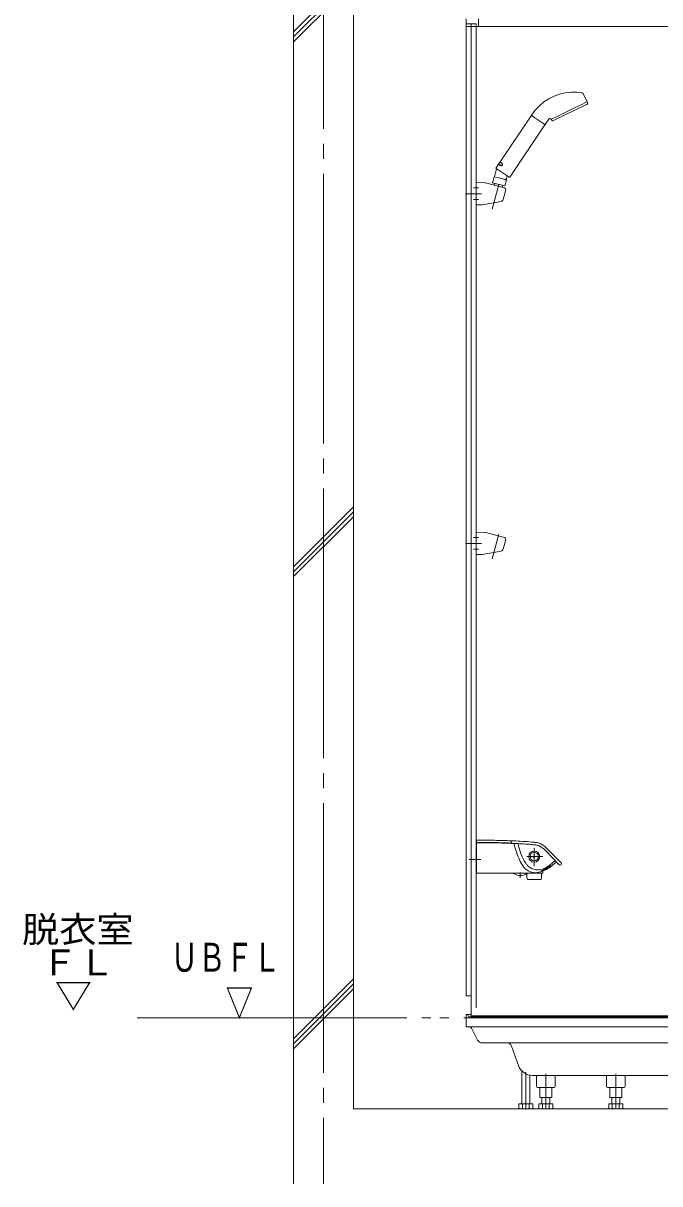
# Model space of a CAD drawing. Units: millimetres on the paper. Extents: x -305 to 305, y -152 to 152.
# Drawn here: x -159.7 to -117.3, y 20 to 97.5 of the extents above; entities that cross this region are included whole.
import ezdxf
from ezdxf.enums import TextEntityAlignment as Align

# ---------------------------------------------------------------- set-up
doc = ezdxf.new("R2010")
doc.units = ezdxf.units.MM
for name, pattern in [('DASHED2', [3, 2, -1]), ('LONG_CHAIN', [21, 18, -1, 1, -1]), ('LONG_DOUBLE_CHAIN', [21.8, 18, -1, 0.6, -0.6, 0.6, -1])]:
    doc.linetypes.add(name, pattern=pattern)
doc.layers.add('0-1_VIEW0001', color=7, linetype='DASHED2', lineweight=9)
doc.styles.add('ＭＳ ゴシック', font='')
doc.styles.get('ＭＳ ゴシック').set_extended_font_data('MS Gothic')

msp = doc.modelspace()

# ---------------------------------------------------------------- linework, layer by layer
at = {"layer": '0-1_VIEW0001', "linetype": 'Continuous'}
for p, q in [((-141.686, 108.425), (-141.686, 20.025)), ((-137.686, 108.425), (-137.686, 25.025)), ((-141.684, 96.9), (-137.684, 100.9)), ((-141.684, 96.567), (-137.684, 100.567)), ((-141.684, 96.234), (-137.684, 100.234)), ((-130.185, 97.758), (-130.185, 97.258)), ((-130.185, 32.558), (-130.185, 97.758)), ((-129.351, 97.758), (-129.351, 97.258)), ((-129.518, 97.425), (-130.185, 97.425)), ((-130.185, 97.258), (-82.185, 97.258)), ((-129.851, 31.225), (-129.851, 97.425)), ((-129.518, 44.625), (-129.518, 97.425)), ((-128.897, 86.82), (-129.518, 86.842)), ((-129.518, 85.341), (-129.518, 86.842)), ((-127.61, 86.477), (-128.883, 86.818)), ((-127.715, 85.699), (-127.54, 86.355)), ((-129.11, 85.355), (-129.518, 85.341)), ((-127.847, 85.578), (-129.11, 85.355)), ((-141.684, 61.203), (-137.684, 65.203)), ((-141.684, 60.87), (-137.684, 64.87)), ((-141.684, 60.537), (-137.684, 64.537)), ((-129.518, 62.007), (-129.518, 63.509)), ((-128.897, 63.487), (-129.518, 63.509)), ((-127.61, 63.144), (-128.883, 63.485)), ((-127.715, 62.366), (-127.54, 63.021)), ((-129.11, 62.022), (-129.518, 62.007)), ((-127.847, 62.245), (-129.11, 62.022)), ((-129.518, 31.758), (-129.518, 44.625)), ((-141.683, 29.691), (-137.683, 33.691)), ((-141.683, 29.358), (-137.683, 33.358)), ((-141.683, 29.024), (-137.683, 33.024)), ((-129.851, 32.558), (-130.185, 32.558)), ((-129.851, 31.225), (-82.518, 31.225)), ((-78.851, 25.025), (-137.686, 25.025))]:
    msp.add_line(p, q, dxfattribs=at)
at = {"layer": '0-1_VIEW0001', "linetype": 'LONG_CHAIN'}
for p, q in [((-139.685, 108.425), (-139.685, 20.025)), ((-130.219, 86.091), (-129.153, 86.091)), ((-129.351, 86.475), (-129.685, 86.475)), ((-128.449, 85.061), (-128.006, 86.713)), ((-129.351, 85.708), (-129.685, 85.708)), ((-130.219, 62.758), (-129.153, 62.758)), ((-129.351, 63.141), (-129.685, 63.141)), ((-128.449, 61.728), (-128.006, 63.38)), ((-129.351, 62.375), (-129.685, 62.375))]:
    msp.add_line(p, q, dxfattribs=at)
at = {"layer": '0-1_VIEW0001', "color": 4, "linetype": 'Continuous'}
for p, q in [((-122.402, 92.794), (-122.113, 92.239)), ((-122.099, 92.208), (-122.071, 92.145)), ((-125.763, 91.399), (-125.814, 91.323)), ((-122.183, 92.02), (-124.294, 90.99)), ((-127.913, 88.211), (-125.832, 91.295)), ((-124.921, 90.68), (-127.269, 87.198)), ((-124.902, 90.708), (-124.666, 91.058)), ((-124.462, 90.979), (-124.494, 91.04)), ((-128.143, 87.748), (-128.284, 87.22)), ((-128.181, 87.813), (-128.021, 88.051)), ((-127.315, 87.189), (-128.172, 87.767)), ((-128.013, 88.062), (-127.92, 88.2)), ((-127.902, 87.987), (-128.013, 88.062)), ((-127.898, 87.977), (-128.012, 88.053)), ((-127.966, 88.022), (-127.963, 88.028)), ((-127.809, 88.125), (-127.92, 88.2)), ((-127.911, 88.202), (-127.798, 88.126)), ((-127.869, 88.166), (-127.866, 88.172)), ((-127.778, 87.975), (-127.777, 87.976)), ((-127.778, 87.975), (-127.778, 87.975)), ((-128.308, 87.227), (-128.417, 86.822)), ((-128.417, 86.822), (-127.595, 86.606)), ((-127.898, 87.117), (-128.308, 87.227)), ((-128.264, 86.781), (-128.296, 86.661)), ((-127.544, 87.022), (-127.579, 87.031)), ((-127.544, 87.022), (-127.49, 87.094)), ((-127.441, 87.274), (-127.49, 87.094)), ((-127.748, 86.646), (-127.781, 86.523))]:
    msp.add_line(p, q, dxfattribs=at)
at = {"layer": '0-1_VIEW0001', "color": 4, "linetype": 'LONG_CHAIN'}
msp.add_line((-128.006, 86.712), (-128.041, 86.583), dxfattribs=at)
at = {"layer": '0-1_VIEW0001', "color": 5, "linetype": 'Continuous'}
for p, q in [((-129.518, 40.841), (-129.518, 42.825)), ((-129.501, 42.841), (-129.485, 42.841)), ((-129.486, 42.805), (-129.484, 42.925)), ((-129.486, 42.805), (-129.452, 42.805)), ((-129.485, 42.766), (-129.485, 40.775)), ((-129.461, 42.786), (-129.466, 42.786)), ((-129.45, 42.786), (-129.461, 42.786)), ((-126.861, 42.73), (-127.091, 42.741)), ((-126.989, 42.736), (-126.958, 42.612)), ((-126.728, 42.724), (-126.684, 42.566)), ((-124.864, 42.235), (-125.027, 42.388)), ((-124.764, 42.371), (-124.929, 42.524)), ((-123.962, 41.317), (-124.864, 42.235)), ((-123.841, 41.432), (-124.764, 42.371)), ((-124.756, 41.113), (-124.703, 41.142)), ((-124.703, 41.142), (-124.612, 41.193)), ((-124.536, 41.231), (-124.53, 41.234)), ((-124.517, 41.228), (-124.528, 41.216)), ((-129.501, 40.825), (-129.485, 40.825)), ((-129.451, 40.741), (-125.1, 40.741)), ((-126.662, 40.594), (-126.468, 40.594)), ((-126.118, 40.73), (-126.118, 40.422)), ((-126.117, 40.416), (-126.088, 40.33)), ((-125.197, 40.319), (-126.073, 40.319)), ((-125.181, 40.33), (-125.152, 40.416)), ((-125.16, 40.897), (-125.141, 40.908)), ((-125.151, 40.422), (-125.151, 40.741)), ((-125.129, 40.887), (-125.15, 40.881)), ((-125.141, 40.908), (-125.116, 40.922)), ((-125.06, 40.9), (-125.066, 40.773)), ((-125.004, 40.925), (-124.826, 41.004)), ((-130.185, 31.325), (-129.851, 31.325)), ((-130.17, 30.491), (-130.185, 31.325)), ((-130.051, 31.292), (-130.05, 31.256)), ((-129.953, 31.158), (-82.419, 31.158)), ((-129.837, 30.491), (-130.17, 30.491)), ((-106.193, 30.491), (-129.837, 30.491)), ((-129.787, 30.362), (-129.41, 29.609)), ((-106.193, 29.425), (-129.112, 29.425)), ((-127.146, 29.203), (-126.693, 27.924)), ((-126.46, 27.553), (-126.46, 25.358)), ((-125.926, 27.258), (-125.926, 25.358)), ((-125.742, 27.258), (-86.635, 27.258)), ((-125.48, 26.523), (-125.492, 27.204)), ((-124.228, 27.204), (-124.239, 26.523)), ((-120.813, 26.523), (-120.825, 27.204)), ((-119.561, 27.204), (-119.573, 26.523)), ((-125.413, 26.458), (-124.306, 26.458)), ((-125.26, 25.791), (-125.26, 26.458)), ((-124.46, 25.791), (-124.46, 26.458)), ((-120.747, 26.458), (-119.639, 26.458)), ((-119.793, 25.791), (-119.793, 26.458)), ((-124.46, 25.791), (-125.26, 25.791)), ((-125.13, 25.791), (-125.13, 25.358)), ((-124.596, 25.791), (-124.596, 25.358)), ((-120.463, 25.791), (-120.463, 25.358)), ((-119.93, 25.791), (-119.93, 25.358)), ((-125.731, 25.358), (-126.655, 25.358)), ((-126.655, 25.358), (-126.655, 25.07)), ((-126.655, 25.07), (-126.576, 25.025)), ((-125.806, 25.025), (-126.573, 25.025)), ((-126.424, 25.358), (-126.424, 25.07)), ((-125.962, 25.358), (-125.962, 25.07)), ((-125.81, 25.025), (-125.731, 25.07)), ((-125.731, 25.358), (-125.731, 25.07)), ((-124.401, 25.358), (-125.325, 25.358)), ((-125.325, 25.358), (-125.325, 25.07)), ((-125.325, 25.07), (-125.246, 25.025)), ((-124.476, 25.025), (-125.243, 25.025)), ((-125.094, 25.358), (-125.094, 25.07)), ((-124.632, 25.358), (-124.632, 25.07)), ((-124.48, 25.025), (-124.401, 25.07)), ((-124.401, 25.358), (-124.401, 25.07)), ((-119.734, 25.358), (-120.658, 25.358)), ((-120.658, 25.358), (-120.658, 25.07)), ((-120.658, 25.07), (-120.58, 25.025)), ((-119.81, 25.025), (-120.576, 25.025)), ((-120.427, 25.358), (-120.427, 25.07)), ((-119.965, 25.358), (-119.965, 25.07)), ((-119.813, 25.025), (-119.734, 25.07)), ((-119.734, 25.358), (-119.734, 25.07))]:
    msp.add_line(p, q, dxfattribs=at)
at = {"layer": '0-1_VIEW0001', "color": 5, "linetype": 'LONG_CHAIN'}
for p, q in [((-126.138, 41.858), (-125.054, 41.858)), ((-125.635, 42.423), (-125.635, 41.211)), ((-129.206, 41.658), (-129.966, 41.658)), ((-126.565, 40.446), (-126.565, 40.794)), ((-126.193, 24.988), (-126.193, 27.48)), ((-124.86, 25.025), (-124.86, 27.372)), ((-120.193, 25.025), (-120.193, 27.372))]:
    msp.add_line(p, q, dxfattribs=at)
at = {"layer": '0-1_VIEW0001', "linetype": 'LONG_DOUBLE_CHAIN'}
msp.add_line((-152.123, 31.091), (-69.851, 31.091), dxfattribs=at)
at = {"layer": '0-1_VIEW0001', "color": 4, "linetype": 'Continuous'}
for points in [[(-122.437, 92.82), (-122.802, 92.862), (-123.179, 92.863), (-123.561, 92.82), (-123.94, 92.732), (-124.31, 92.599), (-124.661, 92.424), (-124.986, 92.211), (-125.281, 91.964), (-125.541, 91.691), (-125.763, 91.399)], [(-122.402, 92.794), (-122.405, 92.798), (-122.407, 92.802), (-122.41, 92.805), (-122.413, 92.808), (-122.417, 92.811), (-122.421, 92.813), (-122.425, 92.815), (-122.429, 92.817), (-122.433, 92.819), (-122.437, 92.82)], [(-125.807, 91.298), (-125.801, 91.294), (-125.798, 91.293), (-125.796, 91.291), (-125.79, 91.287), (-125.776, 91.277), (-125.757, 91.265), (-125.746, 91.257), (-125.743, 91.255), (-125.741, 91.254), (-125.735, 91.249), (-125.709, 91.232), (-125.68, 91.212), (-125.648, 91.191), (-125.639, 91.185), (-125.63, 91.179), (-125.613, 91.167), (-125.575, 91.142), (-125.536, 91.116), (-125.516, 91.102), (-125.511, 91.099), (-125.506, 91.095), (-125.495, 91.088), (-125.453, 91.06), (-125.411, 91.031), (-125.367, 91.002), (-125.324, 90.972), (-125.281, 90.943), (-125.27, 90.936), (-125.259, 90.929), (-125.238, 90.915), (-125.198, 90.887), (-125.159, 90.861), (-125.14, 90.848), (-125.135, 90.845), (-125.13, 90.842), (-125.121, 90.836), (-125.086, 90.812), (-125.054, 90.791), (-125.025, 90.771)], [(-125.025, 90.771), (-125.018, 90.766), (-125.012, 90.762), (-124.999, 90.754), (-124.977, 90.739), (-124.959, 90.726), (-124.951, 90.721), (-124.949, 90.72), (-124.947, 90.718), (-124.944, 90.716), (-124.933, 90.709), (-124.927, 90.705), (-124.925, 90.703)], [(-124.507, 91.067), (-124.52, 91.079), (-124.535, 91.09), (-124.552, 91.097), (-124.57, 91.101), (-124.589, 91.101), (-124.607, 91.099), (-124.624, 91.093), (-124.64, 91.084), (-124.654, 91.072), (-124.666, 91.058)], [(-127.902, 87.987), (-127.899, 87.985), (-127.896, 87.984), (-127.893, 87.982), (-127.89, 87.981), (-127.887, 87.979), (-127.884, 87.978), (-127.88, 87.977), (-127.877, 87.976), (-127.867, 87.975), (-127.865, 87.974), (-127.863, 87.974), (-127.861, 87.974), (-127.859, 87.974), (-127.858, 87.974), (-127.856, 87.973), (-127.854, 87.973), (-127.852, 87.973), (-127.849, 87.973), (-127.847, 87.974), (-127.845, 87.974), (-127.843, 87.974), (-127.841, 87.974), (-127.839, 87.974), (-127.837, 87.974), (-127.836, 87.975), (-127.835, 87.975), (-127.834, 87.975), (-127.833, 87.975), (-127.832, 87.975), (-127.831, 87.975), (-127.829, 87.976), (-127.828, 87.976), (-127.826, 87.976), (-127.824, 87.977), (-127.822, 87.978), (-127.82, 87.978), (-127.818, 87.979), (-127.815, 87.98), (-127.813, 87.98)], [(-127.837, 87.96), (-127.839, 87.96), (-127.84, 87.96), (-127.842, 87.96), (-127.844, 87.96), (-127.846, 87.961), (-127.848, 87.961), (-127.85, 87.961), (-127.852, 87.961), (-127.854, 87.961), (-127.856, 87.962), (-127.858, 87.962), (-127.859, 87.962), (-127.861, 87.962), (-127.863, 87.963), (-127.865, 87.963), (-127.866, 87.963), (-127.868, 87.964), (-127.87, 87.964), (-127.871, 87.965), (-127.873, 87.965), (-127.875, 87.966), (-127.876, 87.966), (-127.878, 87.966), (-127.879, 87.967), (-127.881, 87.967), (-127.882, 87.968), (-127.884, 87.969), (-127.885, 87.969), (-127.886, 87.97), (-127.888, 87.97), (-127.889, 87.971)], [(-127.778, 87.975), (-127.78, 87.974), (-127.781, 87.973), (-127.782, 87.973), (-127.783, 87.972), (-127.784, 87.971), (-127.785, 87.971), (-127.787, 87.97), (-127.788, 87.97), (-127.789, 87.969), (-127.79, 87.969), (-127.792, 87.968), (-127.793, 87.968), (-127.795, 87.967), (-127.796, 87.967), (-127.797, 87.966), (-127.799, 87.966), (-127.8, 87.965), (-127.802, 87.965), (-127.803, 87.964), (-127.804, 87.964), (-127.806, 87.964), (-127.808, 87.963), (-127.809, 87.963), (-127.811, 87.963), (-127.813, 87.962), (-127.814, 87.962), (-127.816, 87.962), (-127.818, 87.961), (-127.819, 87.961), (-127.821, 87.961), (-127.823, 87.961), (-127.825, 87.961), (-127.826, 87.961), (-127.828, 87.96), (-127.83, 87.96), (-127.832, 87.96), (-127.833, 87.96), (-127.835, 87.96), (-127.837, 87.96)], [(-127.813, 87.98), (-127.811, 87.981), (-127.806, 87.984), (-127.805, 87.984), (-127.804, 87.985), (-127.803, 87.986), (-127.8, 87.987), (-127.798, 87.988), (-127.796, 87.99), (-127.794, 87.991), (-127.79, 87.995), (-127.789, 87.996), (-127.788, 87.997), (-127.787, 87.998), (-127.785, 88), (-127.784, 88.002), (-127.782, 88.004), (-127.781, 88.006), (-127.777, 88.011), (-127.777, 88.012), (-127.776, 88.013), (-127.776, 88.015), (-127.775, 88.016), (-127.775, 88.017), (-127.774, 88.018), (-127.774, 88.019), (-127.772, 88.026), (-127.771, 88.029), (-127.771, 88.031), (-127.77, 88.033), (-127.77, 88.036), (-127.77, 88.038), (-127.77, 88.041), (-127.769, 88.043), (-127.769, 88.045), (-127.769, 88.048), (-127.77, 88.05), (-127.77, 88.052), (-127.77, 88.054), (-127.77, 88.057)], [(-127.77, 88.057), (-127.77, 88.059), (-127.771, 88.061), (-127.771, 88.062), (-127.771, 88.063), (-127.771, 88.064), (-127.772, 88.065), (-127.772, 88.067), (-127.772, 88.068), (-127.772, 88.069), (-127.773, 88.07), (-127.773, 88.072), (-127.774, 88.074), (-127.774, 88.076), (-127.775, 88.078), (-127.776, 88.08), (-127.776, 88.082), (-127.777, 88.084), (-127.778, 88.085), (-127.779, 88.087), (-127.78, 88.089), (-127.78, 88.091), (-127.781, 88.093), (-127.782, 88.094), (-127.783, 88.096), (-127.784, 88.098), (-127.785, 88.099), (-127.791, 88.109), (-127.794, 88.111), (-127.796, 88.114), (-127.798, 88.117), (-127.801, 88.119), (-127.803, 88.121), (-127.806, 88.123), (-127.809, 88.125)], [(-127.792, 88.122), (-127.79, 88.121), (-127.789, 88.12), (-127.788, 88.118), (-127.787, 88.117), (-127.786, 88.116), (-127.785, 88.115), (-127.784, 88.114), (-127.782, 88.113), (-127.781, 88.111), (-127.78, 88.11), (-127.779, 88.109), (-127.778, 88.107), (-127.777, 88.106), (-127.776, 88.104), (-127.775, 88.103), (-127.774, 88.101), (-127.773, 88.1), (-127.772, 88.098), (-127.771, 88.097), (-127.77, 88.095), (-127.769, 88.094), (-127.768, 88.092), (-127.767, 88.091), (-127.766, 88.089), (-127.765, 88.088), (-127.765, 88.086), (-127.764, 88.084), (-127.763, 88.083), (-127.762, 88.081), (-127.761, 88.079), (-127.761, 88.078), (-127.76, 88.076), (-127.759, 88.075), (-127.759, 88.073), (-127.758, 88.072), (-127.758, 88.07), (-127.757, 88.068), (-127.756, 88.067), (-127.756, 88.065)], [(-127.754, 88.008), (-127.754, 88.007), (-127.754, 88.006), (-127.755, 88.005), (-127.755, 88.004), (-127.756, 88.003), (-127.756, 88.002), (-127.757, 88.001), (-127.758, 88), (-127.758, 87.999), (-127.759, 87.998), (-127.759, 87.997), (-127.76, 87.996), (-127.761, 87.994), (-127.762, 87.993), (-127.762, 87.992), (-127.763, 87.991), (-127.764, 87.99), (-127.765, 87.989), (-127.766, 87.988), (-127.767, 87.987)], [(-127.756, 88.065), (-127.755, 88.063), (-127.755, 88.062), (-127.754, 88.06), (-127.754, 88.059), (-127.754, 88.057), (-127.753, 88.056), (-127.753, 88.054), (-127.752, 88.052), (-127.752, 88.051), (-127.752, 88.049), (-127.752, 88.048), (-127.751, 88.046), (-127.751, 88.045), (-127.751, 88.043), (-127.751, 88.042), (-127.751, 88.04), (-127.75, 88.039), (-127.75, 88.038), (-127.75, 88.036), (-127.75, 88.035), (-127.75, 88.033), (-127.75, 88.032), (-127.75, 88.03), (-127.75, 88.029), (-127.75, 88.028), (-127.75, 88.026), (-127.75, 88.025), (-127.75, 88.024), (-127.75, 88.022), (-127.75, 88.021), (-127.751, 88.02)], [(-127.898, 87.117), (-127.487, 87.007), (-127.595, 86.606)]]:
    msp.add_lwpolyline(points, dxfattribs=at)
msp.add_lwpolyline([(-124.487, 91.062), (-124.397, 91.106), (-124.14, 91.231), (-123.757, 91.419), (-123.304, 91.639), (-122.851, 91.86), (-122.468, 92.047), (-122.211, 92.172), (-122.121, 92.216), (-122.211, 92.172), (-122.468, 92.047), (-122.851, 91.86), (-123.304, 91.639), (-123.757, 91.419), (-124.14, 91.231), (-124.397, 91.106)], close=True, dxfattribs=at)
at = {"layer": '0-1_VIEW0001', "color": 5, "linetype": 'Continuous'}
for points in [[(-125.03, 40.966), (-124.98, 40.992), (-124.925, 41.021), (-124.869, 41.051), (-124.813, 41.082)], [(-124.757, 41.113), (-124.762, 41.11), (-124.768, 41.107), (-124.773, 41.103), (-124.779, 41.1), (-124.784, 41.097), (-124.79, 41.094), (-124.796, 41.091), (-124.801, 41.088), (-124.807, 41.085), (-124.813, 41.082)], [(-125.168, 40.881), (-125.17, 40.883), (-125.171, 40.884)], [(-125.116, 40.921), (-125.044, 40.958), (-125.03, 40.966)], [(-119.793, 25.791), (-120.593, 25.791), (-120.593, 26.458)]]:
    msp.add_lwpolyline(points, dxfattribs=at)
for radius in [0.368, 0.28, 0.05]:
    msp.add_circle((-125.635, 41.858), radius, dxfattribs=at)
at = {"layer": '0-1_VIEW0001', "color": 4, "linetype": 'Continuous'}
for centre, radius, start, end in [((-122.128, 92.231), 0.0167, 296, 27.47312), ((-122.114, 92.201), 0.0167, 24, 116), ((-122.19, 92.035), 0.0167, 296, 303.69134), ((-126.859, 99.039), 8.434, 303.69134, 304.45141), ((-122.116, 92.125), 0.05, 304.45141, 24), ((-125.819, 91.286), 0.0167, 56, 146), ((-125.8, 91.314), 0.0167, 146, 236), ((-124.916, 90.717), 0.0167, 236, 326), ((-124.934, 90.69), 0.0167, 326, 56), ((-124.494, 91.077), 0.0167, 220.21705, 296), ((-124.48, 91.047), 0.0167, 116, 208), ((-124.418, 91.003), 0.05, 208, 287.54859), ((-126.946, 98.997), 8.434, 287.54859, 288.30866), ((-124.302, 91.005), 0.0167, 288.30866, 296), ((-128.153, 87.795), 0.0333, 146, 236), ((-128.015, 88.047), 0.0067, 56, 146), ((-127.907, 88.208), 0.0067, 146, 236), ((-127.297, 87.217), 0.0333, 236, 326)]:
    msp.add_arc(centre, radius, start, end, dxfattribs=at)
at = {"layer": '0-1_VIEW0001', "linetype": 'Continuous'}
for centre, radius, start, end in [((-128.899, 86.754), 0.0667, 75, 88), ((-127.636, 86.381), 0.1, 345, 75), ((-127.876, 85.742), 0.167, 280, 344.99999), ((-128.899, 63.42), 0.0667, 75, 88), ((-127.636, 63.047), 0.1, 345, 75), ((-127.876, 62.409), 0.167, 280, 344.99999)]:
    msp.add_arc(centre, radius, start, end, dxfattribs=at)
at = {"layer": '0-1_VIEW0001', "color": 5, "linetype": 'Continuous'}
for centre, radius, start, end in [((-129.501, 42.825), 0.0167, 90, 180), ((-129.468, 42.766), 0.0167, 148.71535, 180), ((-129.45, 42.925), 0.0333, 89.96163, 179), ((-129.466, 42.77), 0.0167, 89.98324, 162.66866), ((-129.116, 16.14), 26.667, 88.87557, 90.72321), ((-129.12, 16.293), 26.667, 87.89808, 90.71036), ((-129.347, 9.453), 33.333, 88.76402, 90.17688), ((-128.933, 9.447), 33.333, 88.06583, 89.47615), ((-128.909, 9.47), 33.333, 86.95102, 89.45547), ((-128.476, 16.277), 26.667, 86.8701, 89.2805), ((-128.613, 9.437), 33.333, 87.2057, 88.61603), ((-127.088, 42.824), 0.0833, 88.76761, 267.8813), ((-128.007, 16.256), 26.667, 85.25247, 87.87857), ((-123.067, 43.536), 4, 193.35516, 200.88063), ((-127.991, 16.087), 26.667, 85.41039, 87.57067), ((-128.324, 16.116), 26.667, 83.97302, 84.69267), ((-128.417, 16.293), 26.667, 83.85757, 84.36795), ((-125.64, 41.81), 1, 62.96372, 85.65954), ((-125.692, 41.65), 1, 67.50235, 80.31011), ((-125.808, 41.522), 1.333, 48.76789, 62.15763), ((-123.002, 43.352), 4, 198.09509, 212.31894), ((-122.799, 43.519), 4, 193.77319, 211.13363), ((-125.7, 41.653), 1, 62.8919, 67.03947), ((-125.905, 41.385), 1.333, 48.81688, 60.29687), ((-124.299, 42.879), 2.667, 218.63323, 222.63434), ((-124.486, 43.063), 2.667, 228.28554, 231.84777), ((-124.002, 42.927), 2.667, 213.62268, 217.6238), ((-124.173, 43.127), 2.667, 223.275, 227.22808), ((-125.382, 41.978), 1.008, 233.32708, 287.3717), ((-125.267, 41.657), 0.668, 286.2383, 302.31616), ((-126.167, 43.445), 2.667, 298.12937, 316.38617), ((-126.083, 43.356), 2.667, 298.11422, 316.38617), ((-126.137, 43.342), 2.667, 300.06826, 307.12887), ((-123.364, 38.836), 2.667, 116.07832, 117.90792), ((-124.516, 41.204), 0.0333, 97.52623, 115.18826), ((-124.52, 41.232), 0.005, 309.57744, 95.49481), ((-123.901, 41.374), 0.0833, 221.79352, 43.92469), ((-129.501, 40.841), 0.0167, 180, 270), ((-129.451, 40.775), 0.0333, 180, 270), ((-127.049, 40.675), 0.0667, 54.85931, 90), ((-126.565, 41.363), 0.775, 234.85931, 262.805), ((-126.565, 41.363), 0.775, 277.20337, 305.14069), ((-125.556, 41.792), 1.008, 235.02586, 290.59689), ((-126.08, 40.675), 0.0667, 90, 125.14069), ((-126.101, 40.422), 0.0167, 180, 198.43495), ((-126.073, 40.336), 0.0167, 198.43495, 270), ((-125.636, 41.409), 0.668, 270, 284.94828), ((-126.111, 43.351), 2.667, 284.07823, 294.52112), ((-125.197, 40.336), 0.0167, 270, 341.56505), ((-125.155, 40.884), 0.0167, 163.32231, 178.21462), ((-125.123, 40.842), 0.0667, 123.55744, 135.43169), ((-125.143, 40.943), 0.0667, 248.246, 251.64479), ((-125.165, 40.946), 0.0667, 270.39948, 283.02673), ((-125.168, 40.422), 0.0167, 341.56505, 0), ((-126.06, 43.386), 2.667, 290.43338, 298.15108), ((-125.1, 40.775), 0.0333, 270, 357), ((-130.084, 31.291), 0.0333, 0.99984, 90), ((-129.95, 31.258), 0.1, 180.99984, 270), ((-129.996, 30.258), 0.233, 26.56505, 90), ((-129.112, 29.758), 0.333, 206.56505, 270), ((-127.46, 29.091), 0.333, 19.50245, 90), ((-125.751, 28.258), 1, 199.50245, 270), ((-125.413, 26.525), 0.0667, 181.00003, 270), ((-124.306, 26.525), 0.0667, 270, 358.99997), ((-120.747, 26.525), 0.0667, 181.00003, 270), ((-119.639, 26.525), 0.0667, 270, 358.99997), ((-126.583, 25.325), 0.3, 271.20516, 301.93849), ((-126.193, 25.635), 0.611, 247.78221, 292.21882), ((-125.803, 25.325), 0.3, 238.06151, 268.79484), ((-125.253, 25.325), 0.3, 271.20516, 301.93849), ((-124.863, 25.635), 0.611, 247.78221, 292.21882), ((-124.473, 25.325), 0.3, 238.06151, 268.79484), ((-120.586, 25.325), 0.3, 271.20516, 301.93849), ((-120.196, 25.635), 0.611, 247.78221, 292.21882), ((-119.807, 25.325), 0.3, 238.06151, 268.79484)]:
    msp.add_arc(centre, radius, start, end, dxfattribs=at)

# ---------------------------------------------------------------- texts
at = {"layer": '0-1_VIEW0001', "style": 'ＭＳ ゴシック'}
for s, height, width, p in [('脱衣室', 1.732, 1.05, (-159.8, 35.609)), ('ＦＬ', 1.732, 1.05, (-158.55, 33.409)), ('ＵＢＦＬ', 1.921, 0.7, (-149.889, 33.603)), ('▽', 1.732, 1.05, (-157.62, 31.209)), ('\u3000\u3000▽', 1.921, 0.7, (-149.889, 30.605))]:
    msp.add_text(s, height=height, dxfattribs=dict(at, width=width)).set_placement(p, align=Align.BOTTOM_LEFT)

doc.saveas('drawing.dxf')
